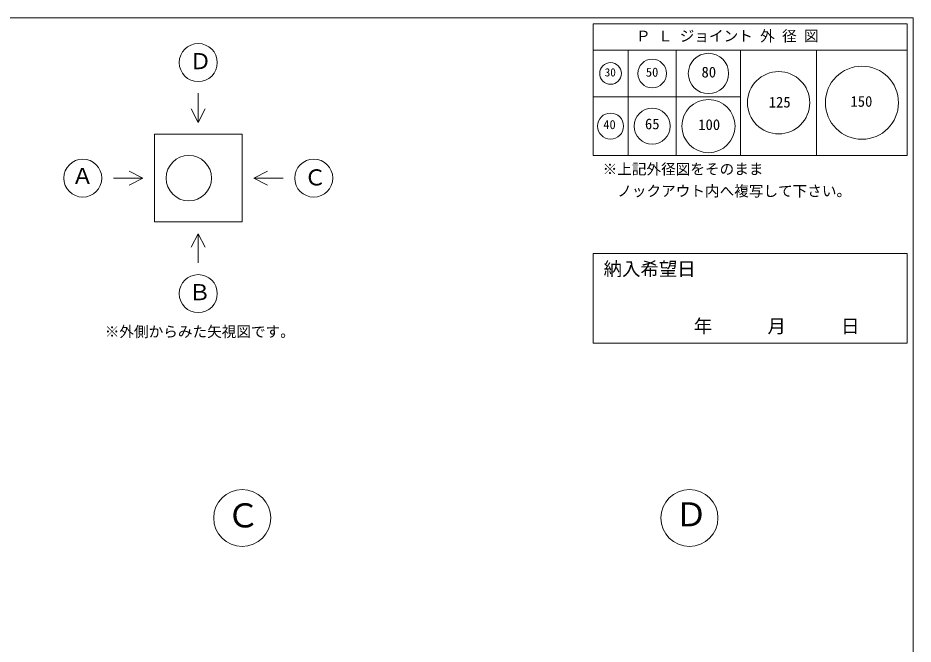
# Model space of a CAD drawing. Units: millimetres, scale not verified. Extents: x -4890 to 18490, y -2356 to 2356.
# Drawn here: x 1828 to 4890, y 215 to 2356 of the extents above; entities that cross this region are included whole.
import ezdxf
from ezdxf.enums import TextEntityAlignment as Align

# ---------------------------------------------------------------- set-up
doc = ezdxf.new("R2010")
doc.units = ezdxf.units.MM
doc.header["$LTSCALE"] = 10
for name, color, linetype, lineweight in [('0-2_waku', 7, 'Continuous', 18), ('0-3_gaikei', 7, 'Continuous', 18), ('0-7_hole', 7, 'Continuous', 18), ('0-9_文字１', 7, 'Continuous', 18)]:
    doc.layers.add(name, color=color, linetype=linetype, lineweight=lineweight)
doc.styles.add('ＭＳ ゴシック', font='')
doc.styles.get('ＭＳ ゴシック').set_extended_font_data('MS Gothic')

msp = doc.modelspace()

# ---------------------------------------------------------------- linework, layer by layer
at = {"layer": '0-2_waku'}
for p, q in [((3794.96, 2336.01), (3794.96, 1886.01)), ((3794.96, 2336.01), (4869.96, 2336.01)), ((3794.96, 2336.01), (4869.96, 2336.01)), ((3794.96, 2336.01), (4869.96, 2336.01)), ((3794.96, 2336.01), (3794.96, 1886.01)), ((3794.96, 2336.01), (4869.96, 2336.01)), ((3794.96, 2336.01), (4869.96, 2336.01)), ((3794.96, 2336.01), (4869.96, 2336.01)), ((4869.96, 2336.01), (4869.96, 1886.01)), ((4869.96, 2336.01), (4869.96, 1886.01)), ((4889.96, 2356.01), (4889.96, -1918.99)), ((3794.96, 2246.01), (4869.96, 2246.01)), ((3914.96, 2246.01), (3914.96, 1886.01)), ((4079.96, 2246.01), (4079.96, 1886.01)), ((4299.96, 2246.01), (4299.96, 1886.01)), ((4559.96, 2246.01), (4559.96, 1886.01)), ((3794.96, 2086.01), (4299.96, 2086.01)), ((3794.96, 1886.01), (4869.96, 1886.01)), ((3794.96, 1886.01), (4869.96, 1886.01))]:
    msp.add_line(p, q, dxfattribs=at)
msp.add_lwpolyline([(-1230.04, 2356.01), (4889.96, 2356.01), (4889.96, -1918.99)], dxfattribs=at)
at = {"layer": '0-3_gaikei'}
for p, q in [((2444.57, 2098.23), (2444.57, 1998.23)), ((2444.57, 1998.23), (2420.44, 2044.6)), ((2444.57, 1998.23), (2468.7, 2044.6)), ((2294.57, 1958.23), (2594.57, 1958.23)), ((2294.57, 1958.23), (2294.57, 1658.23)), ((2594.57, 1958.23), (2594.57, 1658.23)), ((2154.57, 1808.23), (2254.57, 1808.23)), ((2254.57, 1808.23), (2208.19, 1832.35)), ((2254.57, 1808.23), (2208.19, 1784.1)), ((2634.57, 1808.23), (2680.95, 1832.35)), ((2294.57, 1658.23), (2594.57, 1658.23)), ((2444.57, 1618.23), (2420.44, 1571.85)), ((2444.57, 1618.23), (2468.7, 1571.85)), ((2444.57, 1518.23), (2444.57, 1618.23))]:
    msp.add_line(p, q, dxfattribs=at)
msp.add_lwpolyline([(2734.57, 1808.23), (2634.57, 1808.23), (2680.95, 1784.1)], dxfattribs=at)
for centre, radius in [((2444.57, 2203.23), 65), ((2049.57, 1808.23), 65), ((2412.24, 1808.23), 77.58), ((2839.57, 1808.23), 65), ((2444.57, 1413.23), 65), ((2594.96, 646.01), 97.5), ((4124.96, 646.01), 97.5)]:
    msp.add_circle(centre, radius, dxfattribs=at)
at = {"layer": '0-7_hole', "lineweight": 5}
msp.add_lwpolyline([(3794.96, 1550.72), (3794.96, 1244.01), (4869.96, 1244.01), (4869.96, 1550.72)], close=True, dxfattribs=at)
msp.add_lwpolyline([(3794.96, 1550.72), (3794.96, 1244.01), (4869.96, 1244.01), (4869.96, 1550.72)], close=True, dxfattribs=at)
at = {"layer": '0-7_hole'}
for centre, radius in [((3997.46, 2166.01), 49), ((4189.96, 2166.01), 69), ((3854.96, 2166.01), 37), ((4714.96, 2066.01), 125), ((4429.96, 2066.01), 106.5), ((4189.96, 1986.01), 91), ((3854.96, 1986.01), 44.5), ((3997.46, 1986.01), 61.5)]:
    msp.add_circle(centre, radius, dxfattribs=at)

# ---------------------------------------------------------------- texts
at = {"layer": '0-7_hole', "style": 'ＭＳ ゴシック'}
for s, height, p in [('30', 28.04, (3834.91, 2147.47)), ('50', 31.16, (3975.87, 2145.66)), ('80', 36.66, (4166.14, 2141.32)), ('125', 36.66, (4396.24, 2038.58)), ('150', 36.66, (4675.77, 2041.24)), ('40', 31.16, (3830.23, 1966.41)), ('65', 36.66, (3972.68, 1964.28)), ('100', 36.66, (4155.01, 1961.83)), ('納入希望日', 46.19, (3831.12, 1460.82))]:
    msp.add_text(s, height=height, dxfattribs=at).set_placement(p, align=Align.BOTTOM_LEFT)
at = {"layer": '0-9_文字１', "style": 'ＭＳ ゴシック'}
for s, height, p in [('Ｐ Ｌ ジョイント 外 径 図', 36.66, (3941.88, 2264.83)), ('Ｄ', 54.99, (2414.8, 2164.17)), ('Ａ', 54.99, (2011.11, 1771.65)), ('Ｃ', 54.99, (2807.06, 1766.69)), ('※上記外径図をそのまま', 36.66, (3827.91, 1809.81)), ('\u3000ノックアウト内へ複写して下さい。', 36.66, (3827.91, 1734.81)), ('Ｂ', 54.99, (2412.06, 1374.17)), ('\u3000\u3000\u3000年\u3000\u3000\u3000月\u3000\u3000\u3000日     ', 46.19, (3950.81, 1264.99)), ('※外側からみた矢視図です。', 36.66, (2124.77, 1253.86)), ('Ｃ', 82.48, (2541.53, 588.89)), ('Ｄ', 82.48, (4074.33, 592.61))]:
    msp.add_text(s, height=height, dxfattribs=at).set_placement(p, align=Align.BOTTOM_LEFT)

doc.saveas('drawing.dxf')
